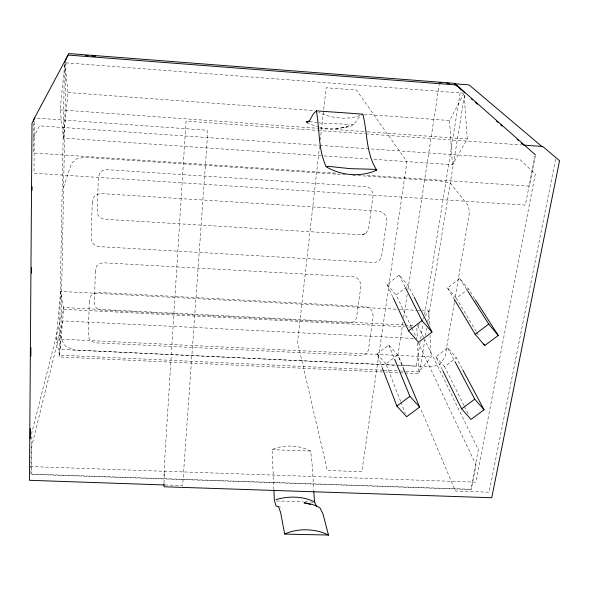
<?xml version="1.0" encoding="UTF-8"?>
<svg xmlns="http://www.w3.org/2000/svg" width="589" height="589" viewBox="0 0 589 589"><rect width="100%" height="100%" fill="white"/><g stroke="black" fill="none" stroke-linecap="round" stroke-linejoin="round"><path stroke-width="0.44" stroke-dasharray="2.94 2.21" d="M33.632 123.241L33.566 152.978L338.395 173.365M34.258 122.041L34.015 173.24L525.344 205.097L534.834 156.291M64.466 65.195L59.114 356.956L382.511 371.968M65.968 62.301L60.557 349.417L395.97 365.246M164.029 483.039L164.198 476.788M164.294 473.217L164.633 460.708L186.014 121.143L317.243 130.405M383.041 370.194L59.46 355.138L63.656 309.335L60.645 291.437L399.379 309.394M59.46 355.138L56.198 338.947L60.645 291.437M63.502 138.062L67.978 92.561L64.908 62.78L60.152 109.878L63.502 138.062L323.103 155.871M319.584 146.16L297.57 342.135L327.344 470.442L361.823 471.76L406.918 161.629L356.374 89.984L326.159 87.761L320.298 139.777M402.942 322.19L397.965 354.843L403.318 367.573M403.634 317.655L407.235 294.073M407.927 289.538L439.21 84.551M420.075 342.562L416.254 366.174L396.89 365.29M420.656 338.933L423.13 323.538M424.588 314.474L460.517 90.721M424.964 339.08L419.324 373.647L386.185 372.138M425.552 335.443L426.731 328.183M427.761 321.822L464.75 93.901M454.31 302.768L445.034 356.882L440.241 364.193L431.766 366.851L398.746 365.298M454.465 301.863L469.367 213.063L468.66 206.172L450.865 183.687L442.634 181.206L352.678 175.198M535.327 155.827L529.378 186.139L365.025 175.147M555.582 159.236L489.098 492.22L455.4 491.012L420.443 408.155M63.546 187.258L71.453 163.447L76.835 158.78L84.632 157.3L345.331 174.712M33.279 138.025L39.47 125.855L318.995 145.328M452.44 164.743L449.569 120.517L464.029 93.217L467.313 138.967L452.44 164.743L373.551 159.332M319.937 127.526C328.927 129.727 338.145 128.623 347.12 126.996C355.358 126.981 356.544 117.513 362.876 114.229C349.108 120.738 332.122 118.522 318.487 112.403M419.405 323.84L416.806 327.418L417.321 338.3M422.519 319.54L424.603 316.676M425.118 315.962L428.755 310.948L422.335 310.609M365.983 233.435L368.633 228.642L373.095 195.408L372.638 192.11L369.605 187.92L365.725 186.676L106.219 169.632L102.471 170.405L99.813 172.687L98.356 177.598L97.266 212.003L98.091 215.324L99.806 217.253L103.811 219.211L361.837 234.849L365.983 233.435L361.837 234.849M406.02 371.261L418.889 371.865L431.148 357L430.022 335.332M392.782 296.915L387.01 284.48L399.136 275.048L408.258 285.658L414.089 297.062M411.49 327.351L396.169 295.015L408.258 285.658M454.517 299.646L447.478 287.837L459.685 278.479L468.461 289L474.918 299.065M382.533 368.486L376.989 353.967L388.755 344.97L397.693 354.961L403.001 367.565M476.199 331.379L456.284 298.292L468.461 289M400.638 401.389L385.95 363.884L397.693 354.961M442.332 369.818L435.904 356.801L447.765 347.878L456.357 357.788L462.328 368.994M464.066 405.615L444.533 366.652L456.357 357.788M353.901 124.286L349.807 124.92L348.025 126.179L343.026 127.622M273.885 489.79L272.074 449.613C283.994 444.297 299.094 445.078 310.675 451.071L312.325 466.459L313.672 490.269M310.675 451.071C297.946 450.519 284.84 450.239 272.074 449.613M335.929 128.674L347.12 126.996M276.432 500.989L302.982 501.46M165.097 484.983L182.649 485.424L207.519 135.418L207.048 130.221L34.81 118.006M30.201 466.562L475.772 482.177L535.32 173.946L519.704 159.31L319.915 145.395M395.079 365.121L74.074 349.999L65.799 346.42L62.522 341.679L60.733 335.251M383.962 370.238L399.585 370.967M400.505 371.011L405.099 371.225M56.198 338.947L431.148 357M413.449 338.417L62.78 320.895L31.129 448.538L30.945 474.329L471.266 489.525L476.008 464.971L418.271 342.776M404.017 324.995L63.538 307.524L31.88 432.414L31.556 474.093L470.751 489.26L478.371 449.576L424.743 339.801M404.938 325.04L413.198 325.467M63.656 309.335L404.886 326.807M408.552 326.991L411.306 327.131M400.299 309.446L416.821 310.322M417.741 310.366L421.415 310.565M313.157 502.226L303.85 501.526M324.016 155.93L369.885 159.082M60.152 109.878L318.752 128.35M319.672 128.417L366.439 131.759M367.359 131.826L467.313 138.967M318.156 130.471L364.908 133.799M365.821 133.865L521.655 144.96M67.978 92.561L314.732 110.636M364.26 114.266L449.569 120.517M65.821 62.854L463.109 93.15M318.818 122.762C329.052 124.588 339.676 122.968 349.807 124.92M309.512 121.592L317.169 122.541M278.222 506.533L280.636 507.129M319.076 127.268L308.989 123.675M417.785 325.702L424.338 338.977M376.989 353.967L385.95 363.884M435.904 356.801L444.533 366.652M387.01 284.48L396.169 295.015M447.478 287.837L456.284 298.292M459.685 278.479L467.07 290.075M476.678 332.167L479.048 336.105M447.765 347.878L454.612 360.902M399.136 275.048L405.261 287.255M464.471 406.425L468.542 414.546M411.88 328.176L416.99 338.955M388.755 344.97L394.306 358.443M400.976 402.235L405.313 413.316M428.755 310.948L429.462 324.495M417.527 342.835L418.889 371.865M89.3 301.406L88.291 335.332L89.16 338.594L90.897 340.979L95.05 342.798L361.683 355.587L365.953 354.217L368.346 350.484L373.301 316.219L371.895 310.668L369.701 308.202L365.695 306.597L97.487 292.35L93.577 293.572L90.839 295.847L89.3 301.406M92.252 202.277L91.162 238.839C91.31 242.859 94.461 245.665 98.186 246.57L374.545 262.539L378.992 261.045L381.481 257.099L386.752 220.61L386.281 217.113L385.243 215.206L382.983 212.533L378.793 211.134L100.734 193.56L96.684 194.473L93.842 196.903L92.252 202.277M95.389 271.036L94.365 303.114L95.175 306.206L96.817 308.341L100.69 310.094L350.212 322.897L354.21 321.594L356.441 318.067L360.969 285.709L359.688 280.622L357.626 278.28L353.908 276.852L102.994 262.76L99.364 263.806L96.802 265.948L95.389 271.036"/><path stroke-width="0.88" d="M30.26 438.79L30.334 428.667M30.864 355.97L30.922 347.687M31.467 273.156L31.511 267.634M32.078 190.335L32.1 186.654M33.647 121.452L33.683 119.582L68.081 55.049L456.49 84.985L535.497 154.936M164.007 483.937L164.073 486.772L491.734 497.734L559.55 160.723L542.808 146.492L523.488 145.093M164.221 475.897L164.272 474.108M66.042 58.62L68.81 53.555L454.583 83.343L460.812 88.895M439.49 82.725L441.411 82.754M64.54 62.368L66.255 59.121M316.367 110.842C319.812 129.433 317.964 149.127 326.173 166.716C340.817 175.699 361.138 177.444 376.71 170.066C365.813 153.295 367.558 132.827 362.876 114.229C347.525 112.926 331.673 112.035 316.367 110.842L313.061 114.31L309.328 121.076L306.177 121.776L309.512 121.592M414.089 297.062L431.98 332.086L418.558 342.275L408.56 330.893L422.019 320.615L405.674 288.073M475.411 299.838L498.265 335.45L484.74 345.559L475.168 334.28L488.737 324.083L467.563 290.848M403.355 368.405L419.64 407.051L406.646 416.725L396.883 406.079L409.907 396.323L394.652 359.283M462.755 369.796L484.07 409.811L470.979 419.412L461.621 408.854L474.749 399.173L455.047 361.72M284.642 534.032C298.13 527.928 315.218 528.502 328.493 535.055C314.025 534.643 299.146 534.54 284.642 534.032L280.6 512.364L278.494 506.606L276.116 506.025L274.371 500.547L273.929 490.689M275.976 499.553C288.5 496.034 302.783 495.997 314.555 501.902L316.61 506.621M326.173 166.716L327.955 166.275L349.903 168.631L374.162 169.337L376.71 170.066M34.81 118.006L31.99 123.145L29.457 480.3L164.176 484.953M446.749 83.167L449.422 83.373M454.76 83.785L469.058 84.904L542.425 146.948M85.442 55.476L88.195 55.69M91.862 55.97L95.528 56.257M310.447 504.383L303.983 502.785C309.512 503.683 315.395 504.736 320.063 508.005L322.905 513.689L328.493 535.055M306.84 122.291L308.172 123.315M454.855 83.999L457.52 86.362M458.853 87.54L464.854 92.863M456.129 85.331L457.506 86.546M471.207 98.702L472.584 99.916M475.323 102.346L477.377 104.172M496.571 121.194L497.941 122.409M500.679 124.839L502.049 126.053M517.127 139.424L518.504 140.638M521.243 143.068L523.297 144.894M409.907 396.323L419.64 407.051M474.749 399.173L484.07 409.811M422.019 320.615L431.98 332.086M488.737 324.083L498.265 335.45M483.79 343.983L484.74 345.559M454.988 300.434L475.168 334.28M442.737 370.628L461.621 408.854M393.165 297.739L408.56 330.893M382.533 368.486L396.883 406.079M313.738 491.167L314.555 501.902"/></g></svg>
